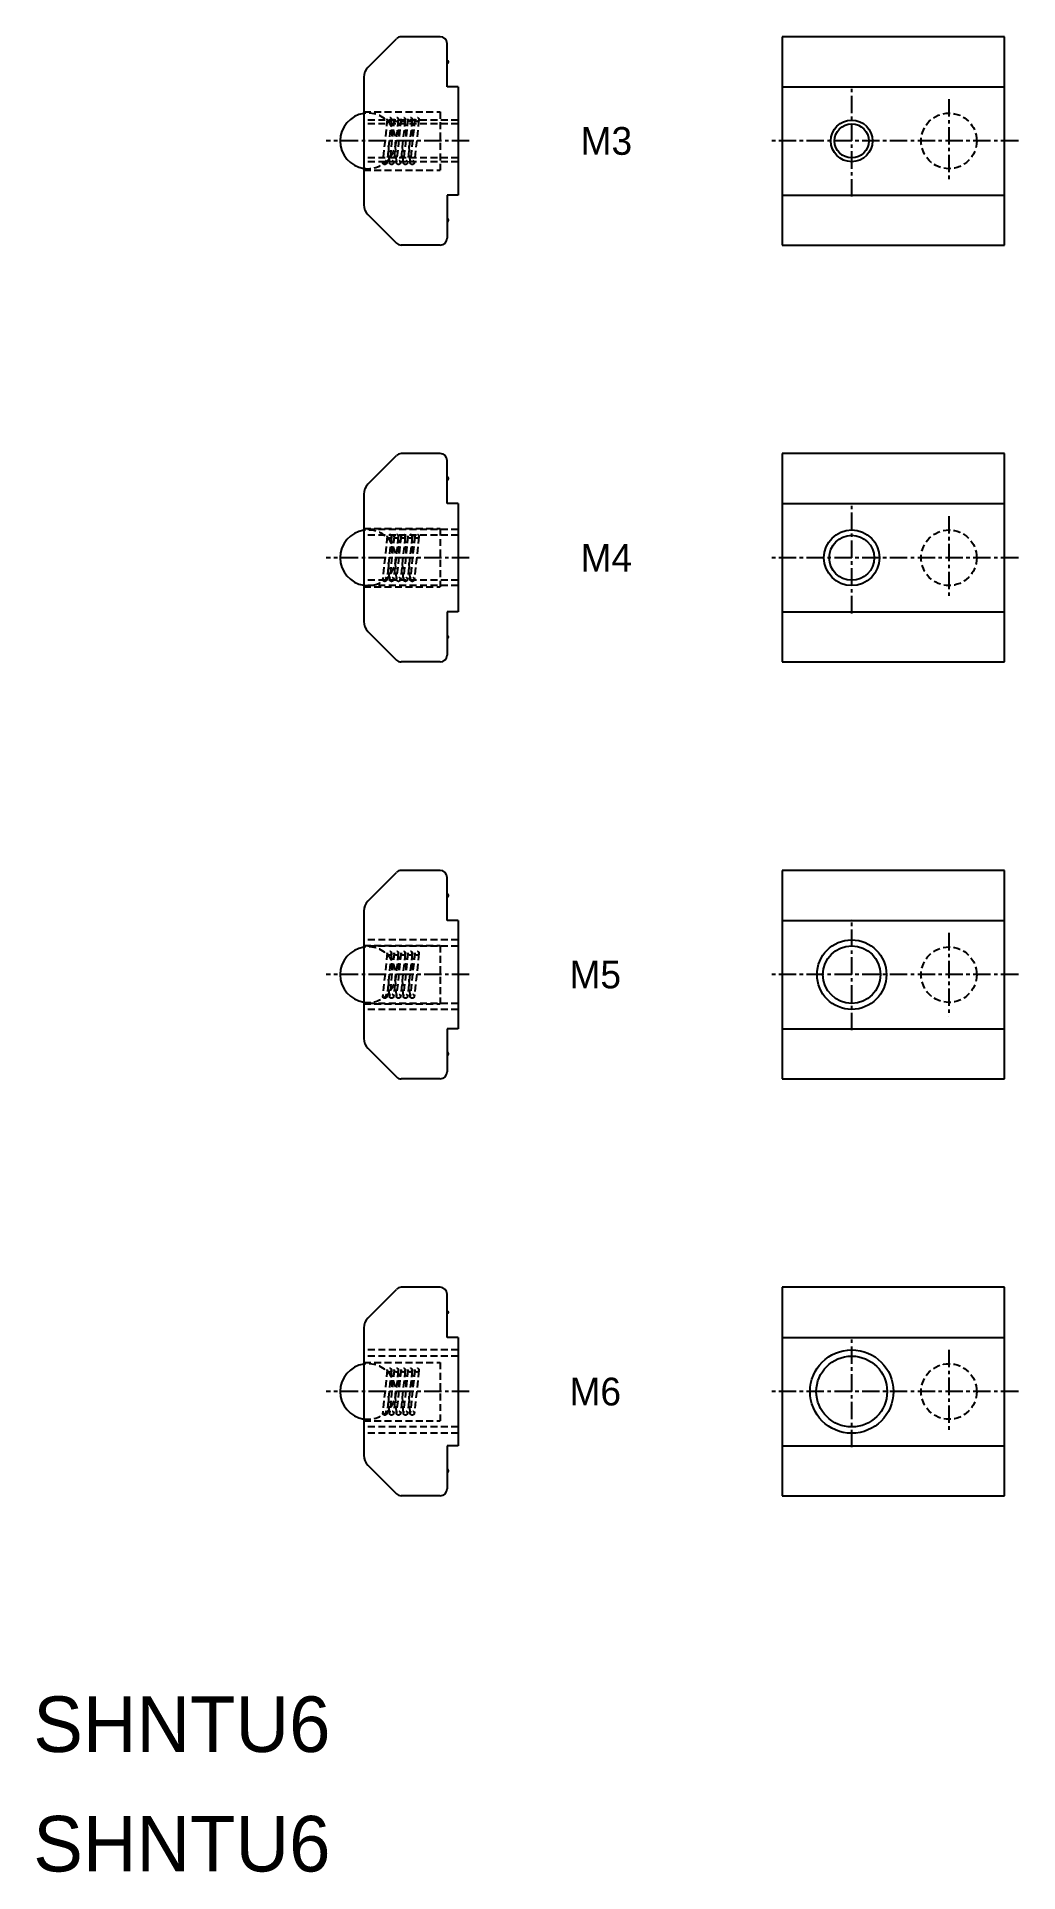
# Model space of a CAD drawing. Extents: x 0 to 71, y 0 to 132.
import ezdxf
from ezdxf.enums import TextEntityAlignment as Align

# ---------------------------------------------------------------- set-up
doc = ezdxf.new("R2010")
doc.units = 0
doc.linetypes.add('CENTER', pattern=[2, 1.25, -0.25, 0.25, -0.25])
doc.linetypes.add('DASHED', pattern=[0.75, 0.5, -0.25])
doc.layers.get('0').update_dxf_attribs({"linetype": 'CONTINUOUS'})
doc.layers.add('CENTER', color=1, linetype='CENTER')

msp = doc.modelspace()

# ---------------------------------------------------------------- linework, layer by layer
at = {"color": 7, "linetype": 'CONTINUOUS'}
for p, q in [((24.09, 129.83), (26.15, 131.89)), ((29.3, 132.04), (26.5, 132.04)), ((29.8, 128.44), (29.8, 131.54)), ((69.94, 132.04), (53.94, 132.04)), ((53.94, 132.04), (53.94, 117.04)), ((69.94, 117.04), (69.94, 132.04)), ((23.8, 129.12), (23.8, 119.95)), ((30.6, 128.44), (29.8, 128.44)), ((30.6, 128.44), (30.6, 120.64)), ((53.94, 128.44), (69.94, 128.44)), ((30.6, 120.64), (29.8, 120.64)), ((29.8, 120.64), (29.8, 117.54)), ((53.94, 120.64), (69.94, 120.64)), ((24.09, 119.24), (26.15, 117.18)), ((29.3, 117.04), (26.5, 117.04)), ((53.94, 117.04), (69.94, 117.04)), ((24.09, 99.83), (26.15, 101.89)), ((29.3, 102.04), (26.5, 102.04)), ((69.94, 102.04), (53.94, 102.04)), ((53.94, 102.04), (53.94, 87.04)), ((69.94, 87.04), (69.94, 102.04)), ((29.8, 98.44), (29.8, 101.54)), ((23.8, 99.12), (23.8, 89.95)), ((30.6, 98.44), (29.8, 98.44)), ((30.6, 98.44), (30.6, 90.64)), ((53.94, 98.44), (69.94, 98.44)), ((30.6, 90.64), (29.8, 90.64)), ((29.8, 90.64), (29.8, 87.54)), ((53.94, 90.64), (69.94, 90.64)), ((24.09, 89.24), (26.15, 87.18)), ((29.3, 87.04), (26.5, 87.04)), ((53.94, 87.04), (69.94, 87.04)), ((24.09, 69.83), (26.15, 71.89)), ((29.3, 72.04), (26.5, 72.04)), ((29.8, 68.44), (29.8, 71.54)), ((69.94, 72.04), (53.94, 72.04)), ((53.94, 72.04), (53.94, 57.04)), ((69.94, 57.04), (69.94, 72.04)), ((23.8, 69.12), (23.8, 59.95)), ((30.6, 68.44), (29.8, 68.44)), ((30.6, 68.44), (30.6, 60.64)), ((53.94, 68.44), (69.94, 68.44)), ((30.6, 60.64), (29.8, 60.64)), ((29.8, 60.64), (29.8, 57.54)), ((53.94, 60.64), (69.94, 60.64)), ((24.09, 59.24), (26.15, 57.18)), ((29.3, 57.04), (26.5, 57.04)), ((53.94, 57.04), (69.94, 57.04)), ((24.09, 39.83), (26.15, 41.89)), ((29.3, 42.04), (26.5, 42.04)), ((29.8, 38.44), (29.8, 41.54)), ((69.94, 42.04), (53.94, 42.04)), ((53.94, 42.04), (53.94, 27.04)), ((69.94, 27.04), (69.94, 42.04)), ((23.8, 39.12), (23.8, 29.95)), ((30.6, 38.44), (29.8, 38.44)), ((30.6, 38.44), (30.6, 30.64)), ((53.94, 38.44), (69.94, 38.44)), ((30.6, 30.64), (29.8, 30.64)), ((29.8, 30.64), (29.8, 27.54)), ((53.94, 30.64), (69.94, 30.64)), ((24.09, 29.24), (26.15, 27.18)), ((29.3, 27.04), (26.5, 27.04)), ((53.94, 27.04), (69.94, 27.04))]:
    msp.add_line(p, q, dxfattribs=at)
at = {"color": 3, "linetype": 'DASHED'}
for p, q in [((23.8, 126.64), (29.3, 126.64)), ((30.6, 126.04), (23.8, 126.04)), ((30.6, 125.77), (23.8, 125.77)), ((25.49, 126.1), (25.16, 123)), ((25.79, 126.07), (25.46, 122.97)), ((25.99, 126.1), (25.66, 123)), ((25.85, 124.87), (25.79, 126.1)), ((26.28, 126.07), (25.95, 122.97)), ((26.48, 126.1), (26.15, 123)), ((26.35, 124.87), (26.29, 126.1)), ((26.78, 126.07), (26.45, 122.97)), ((26.98, 126.1), (26.65, 123)), ((26.85, 124.87), (26.78, 126.1)), ((27.28, 126.07), (26.95, 122.97)), ((27.48, 126.1), (27.14, 123)), ((27.34, 124.87), (27.28, 126.1)), ((27.77, 126.07), (27.44, 122.97)), ((29.3, 126.64), (29.3, 122.44)), ((25.66, 122.98), (25.59, 124.21)), ((26.15, 122.98), (26.09, 124.21)), ((26.65, 122.98), (26.58, 124.21)), ((27.14, 122.98), (27.08, 124.21)), ((30.6, 123.31), (23.8, 123.31)), ((30.6, 123.04), (23.8, 123.04)), ((23.8, 122.44), (29.3, 122.44)), ((23.8, 96.64), (29.3, 96.64)), ((30.6, 96.57), (23.8, 96.57)), ((29.3, 96.64), (29.3, 92.44)), ((30.6, 96.16), (23.8, 96.16)), ((25.49, 96.1), (25.16, 93)), ((25.79, 96.07), (25.46, 92.97)), ((25.99, 96.1), (25.66, 93)), ((25.85, 94.87), (25.79, 96.1)), ((26.28, 96.07), (25.95, 92.97)), ((26.48, 96.1), (26.15, 93)), ((26.35, 94.87), (26.29, 96.1)), ((26.78, 96.07), (26.45, 92.97)), ((26.98, 96.1), (26.65, 93)), ((26.85, 94.87), (26.78, 96.1)), ((27.28, 96.07), (26.95, 92.97)), ((27.48, 96.1), (27.14, 93)), ((27.34, 94.87), (27.28, 96.1)), ((27.77, 96.07), (27.44, 92.97)), ((25.66, 92.98), (25.59, 94.21)), ((26.15, 92.98), (26.09, 94.21)), ((26.65, 92.98), (26.58, 94.21)), ((27.14, 92.98), (27.08, 94.21)), ((30.6, 92.92), (23.8, 92.92)), ((30.6, 92.54), (23.8, 92.54)), ((23.8, 92.44), (29.3, 92.44)), ((30.6, 67.04), (23.8, 67.04)), ((23.8, 66.64), (29.3, 66.64)), ((30.6, 66.6), (23.8, 66.6)), ((25.49, 66.1), (25.16, 63)), ((25.79, 66.07), (25.46, 62.97)), ((25.99, 66.1), (25.66, 63)), ((25.85, 64.87), (25.79, 66.1)), ((26.28, 66.07), (25.95, 62.97)), ((26.48, 66.1), (26.15, 63)), ((26.35, 64.87), (26.29, 66.1)), ((26.78, 66.07), (26.45, 62.97)), ((26.98, 66.1), (26.65, 63)), ((26.85, 64.87), (26.78, 66.1)), ((27.28, 66.07), (26.95, 62.97)), ((27.48, 66.1), (27.14, 63)), ((27.34, 64.87), (27.28, 66.1)), ((27.77, 66.07), (27.44, 62.97)), ((29.3, 66.64), (29.3, 62.44)), ((25.66, 62.98), (25.59, 64.21)), ((26.15, 62.98), (26.09, 64.21)), ((26.65, 62.98), (26.58, 64.21)), ((27.14, 62.98), (27.08, 64.21)), ((30.6, 62.47), (23.8, 62.47)), ((23.8, 62.44), (29.3, 62.44)), ((30.6, 62.04), (23.8, 62.04)), ((30.6, 37.54), (23.8, 37.54)), ((30.6, 37.09), (23.8, 37.09)), ((23.8, 36.64), (29.3, 36.64)), ((25.49, 36.1), (25.16, 33)), ((25.79, 36.07), (25.46, 32.97)), ((25.99, 36.1), (25.66, 33)), ((25.85, 34.87), (25.79, 36.1)), ((26.28, 36.07), (25.95, 32.97)), ((26.48, 36.1), (26.15, 33)), ((26.35, 34.87), (26.29, 36.1)), ((26.78, 36.07), (26.45, 32.97)), ((26.98, 36.1), (26.65, 33)), ((26.85, 34.87), (26.78, 36.1)), ((27.28, 36.07), (26.95, 32.97)), ((27.48, 36.1), (27.14, 33)), ((27.34, 34.87), (27.28, 36.1)), ((27.77, 36.07), (27.44, 32.97)), ((29.3, 36.64), (29.3, 32.44)), ((25.66, 32.98), (25.59, 34.21)), ((26.15, 32.98), (26.09, 34.21)), ((26.65, 32.98), (26.58, 34.21)), ((27.14, 32.98), (27.08, 34.21)), ((23.8, 32.44), (29.3, 32.44)), ((30.6, 31.99), (23.8, 31.99)), ((30.6, 31.54), (23.8, 31.54))]:
    msp.add_line(p, q, dxfattribs=at)
for centre, radius in [((25.64, 126.09), 0.15), ((26.14, 126.09), 0.15), ((26.63, 126.09), 0.15), ((27.13, 126.09), 0.15), ((27.62, 126.09), 0.15), ((65.94, 124.54), 2), ((25.31, 122.99), 0.15), ((25.8, 122.99), 0.15), ((26.3, 122.99), 0.15), ((26.8, 122.99), 0.15), ((27.29, 122.99), 0.15), ((65.94, 94.54), 2), ((25.64, 96.09), 0.15), ((26.14, 96.09), 0.15), ((26.63, 96.09), 0.15), ((27.13, 96.09), 0.15), ((27.62, 96.09), 0.15), ((25.31, 92.99), 0.15), ((25.8, 92.99), 0.15), ((26.3, 92.99), 0.15), ((26.8, 92.99), 0.15), ((27.29, 92.99), 0.15), ((25.64, 66.09), 0.15), ((26.14, 66.09), 0.15), ((26.63, 66.09), 0.15), ((27.13, 66.09), 0.15), ((27.62, 66.09), 0.15), ((65.94, 64.54), 2), ((25.31, 62.99), 0.15), ((25.8, 62.99), 0.15), ((26.3, 62.99), 0.15), ((26.8, 62.99), 0.15), ((27.29, 62.99), 0.15), ((25.64, 36.09), 0.15), ((26.14, 36.09), 0.15), ((26.63, 36.09), 0.15), ((27.13, 36.09), 0.15), ((27.62, 36.09), 0.15), ((65.94, 34.54), 2), ((25.31, 32.99), 0.15), ((25.8, 32.99), 0.15), ((26.3, 32.99), 0.15), ((26.8, 32.99), 0.15), ((27.29, 32.99), 0.15)]:
    msp.add_circle(centre, radius, dxfattribs=at)
at = {"color": 3, "linetype": 'CONTINUOUS'}
for centre, radius in [((58.94, 124.54), 1.5), ((58.94, 94.54), 2), ((58.94, 64.54), 2.5), ((58.94, 34.54), 3)]:
    msp.add_circle(centre, radius, dxfattribs=at)
at = {"color": 7, "linetype": 'CONTINUOUS'}
for centre, radius in [((58.94, 124.54), 1.23), ((58.94, 94.54), 1.62), ((58.94, 64.54), 2.07), ((58.94, 34.54), 2.55)]:
    msp.add_circle(centre, radius, dxfattribs=at)
for centre, radius, start, end in [((26.5, 131.54), 0.5, 90, 135), ((29.3, 131.54), 0.5, 0, 90), ((24.8, 129.12), 1, 135, 180), ((29.8, 130.24), 0.1, 270, 90), ((24.1, 124.54), 2, 98.6269, 261.3731), ((24.8, 119.95), 1, 180, 225), ((29.8, 118.84), 0.1, 270, 90), ((26.5, 117.54), 0.5, 225, 270), ((29.3, 117.54), 0.5, 270, 0), ((26.5, 101.54), 0.5, 90, 135), ((29.3, 101.54), 0.5, 0, 90), ((24.8, 99.12), 1, 135, 180), ((29.8, 100.24), 0.1, 270, 90), ((24.1, 94.54), 2, 98.6269, 261.3731), ((24.8, 89.95), 1, 180, 225), ((29.8, 88.84), 0.1, 270, 90), ((26.5, 87.54), 0.5, 225, 270), ((29.3, 87.54), 0.5, 270, 0), ((26.5, 71.54), 0.5, 90, 135), ((29.3, 71.54), 0.5, 0, 90), ((29.8, 70.24), 0.1, 270, 90), ((24.8, 69.12), 1, 135, 180), ((24.1, 64.54), 2, 98.6269, 261.3731), ((24.8, 59.95), 1, 180, 225), ((29.8, 58.84), 0.1, 270, 90), ((26.5, 57.54), 0.5, 225, 270), ((29.3, 57.54), 0.5, 270, 0), ((26.5, 41.54), 0.5, 90, 135), ((29.3, 41.54), 0.5, 0, 90), ((24.8, 39.12), 1, 135, 180), ((29.8, 40.24), 0.1, 270, 90), ((24.1, 34.54), 2, 98.6269, 261.3731), ((24.8, 29.95), 1, 180, 225), ((29.8, 28.84), 0.1, 270, 90), ((26.5, 27.54), 0.5, 225, 270), ((29.3, 27.54), 0.5, 270, 0)]:
    msp.add_arc(centre, radius, start, end, dxfattribs=at)
at = {"color": 3, "linetype": 'DASHED'}
for centre in [(24.1, 124.54), (24.1, 94.54), (24.1, 64.54), (24.1, 34.54)]:
    msp.add_arc(centre, 2, 261.3731, 98.6269, dxfattribs=at)
at = {"layer": 'CENTER', "color": 1, "linetype": 'CENTER'}
for p, q in [((58.94, 120.54), (58.94, 128.54)), ((65.94, 127.54), (65.94, 121.54)), ((31.4, 124.54), (21.1, 124.54)), ((70.94, 124.54), (52.94, 124.54)), ((58.94, 90.54), (58.94, 98.54)), ((65.94, 97.54), (65.94, 91.54)), ((31.4, 94.54), (21.1, 94.54)), ((70.94, 94.54), (52.94, 94.54)), ((58.94, 60.54), (58.94, 68.54)), ((65.94, 67.54), (65.94, 61.54)), ((31.4, 64.54), (21.1, 64.54)), ((70.94, 64.54), (52.94, 64.54)), ((58.94, 30.54), (58.94, 38.54)), ((65.94, 37.54), (65.94, 31.54)), ((31.4, 34.54), (21.1, 34.54)), ((70.94, 34.54), (52.94, 34.54))]:
    msp.add_line(p, q, dxfattribs=at)

# ---------------------------------------------------------------- texts
at = {"color": 7, "linetype": 'CONTINUOUS'}
for s, p in [('M3', (41.27, 124.54)), ('M4', (41.27, 94.54)), ('M5', (40.47, 64.54)), ('M6', (40.47, 34.54))]:
    msp.add_text(s, height=2, dxfattribs=at).set_placement(p, align=Align.MIDDLE)
for p in [(0, 8.6), (0, 0)]:
    msp.add_text('SHNTU6', height=4, dxfattribs=at).set_placement(p)

doc.saveas('drawing.dxf')
